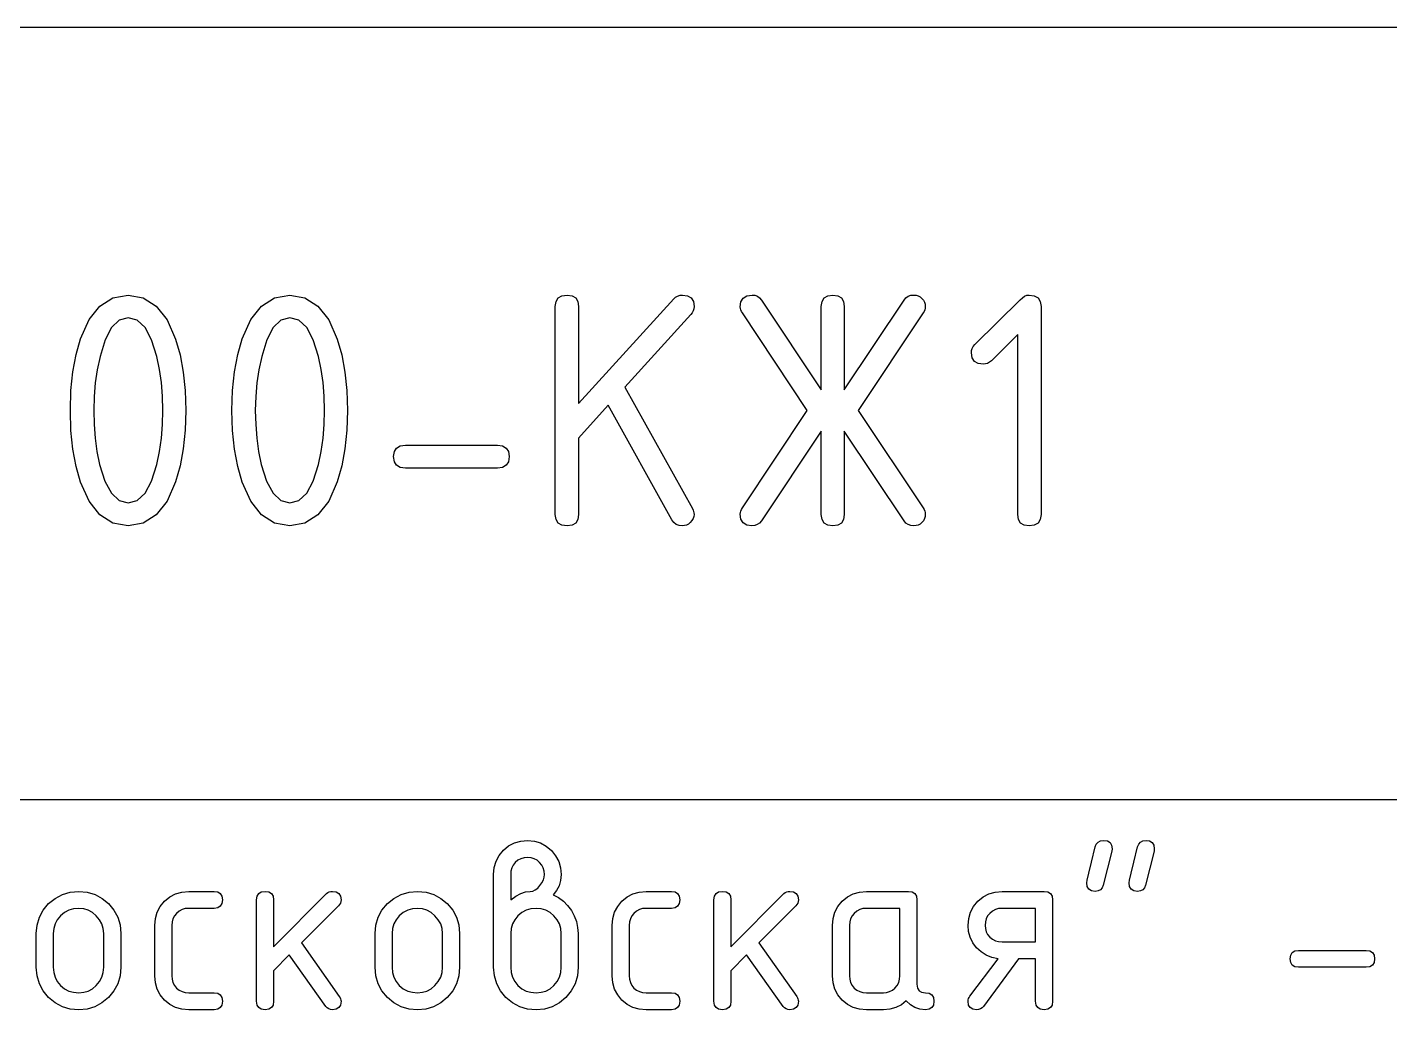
# Model space of a CAD drawing. Header units: millimetres. Extents: x 1 to 1188, y 1 to 840.
# Drawn here: x 1148.96 to 1166.66, y 47.95 to 60.71 of the extents above; entities that cross this region are included whole.
import ezdxf

# ---------------------------------------------------------------- set-up
doc = ezdxf.new("R2010")
doc.units = ezdxf.units.MM
doc.layers.add('GEOMETRY', color=7, linetype='Continuous')
doc.layers.add('TEXT_OUTLINE', color=7, linetype='Continuous')

msp = doc.modelspace()

# ---------------------------------------------------------------- linework, layer by layer
at = {"layer": 'GEOMETRY'}
for points in [[(999.815, 60.714), (1184.79, 60.714)], [(1156.125, 57.086), (1156.125, 55.824), (1157.359, 57.185)], [(1158.499, 57.169), (1159.276, 56.005), (1159.276, 57.086)], [(1159.574, 57.086), (1159.574, 56.005), (1160.351, 57.169)], [(1161.269, 56.59), (1161.859, 57.174)], [(1155.821, 54.385), (1155.821, 57.086)], [(1157.58, 56.981), (1156.725, 56.039), (1157.602, 54.462)], [(1158.251, 54.468), (1159.094, 55.735), (1158.251, 57.003)], [(1160.599, 57.003), (1159.756, 55.735), (1160.599, 54.468)], [(1162.129, 57.086), (1162.129, 54.385)], [(1161.826, 56.722), (1161.484, 56.38)], [(1161.826, 54.385), (1161.826, 56.722)], [(1156.51, 55.802), (1156.125, 55.377), (1156.125, 54.385)], [(1157.337, 54.313), (1156.51, 55.802)], [(1159.276, 55.465), (1158.499, 54.302)], [(1159.276, 54.385), (1159.276, 55.465)], [(1160.351, 54.302), (1159.574, 55.465), (1159.574, 54.385)], [(1153.877, 55.283), (1155.073, 55.283)], [(1155.073, 54.986), (1153.877, 54.986)], [(999.815, 50.68), (1064.776, 50.68), (1184.79, 50.68)], [(1163.047, 50.011), (1162.937, 49.57)], [(1163.598, 50.039), (1163.598, 50.011), (1163.488, 49.57)], [(1155.021, 48.501), (1155.021, 49.708)], [(1155.242, 49.708), (1155.242, 49.377)], [(1151.062, 49.487), (1151.393, 49.487)], [(1151.942, 48.06), (1151.942, 49.377)], [(1152.163, 48.765), (1152.852, 49.46)], [(1152.163, 49.377), (1152.163, 48.765)], [(1157.002, 49.487), (1157.332, 49.487)], [(1157.882, 48.06), (1157.882, 49.377)], [(1158.102, 48.765), (1158.791, 49.46)], [(1158.102, 49.377), (1158.102, 48.765)], [(1159.862, 49.487), (1160.408, 49.487)], [(1160.518, 49.377), (1160.518, 48.28)], [(1161.623, 49.487), (1162.169, 49.487)], [(1162.279, 49.377), (1162.279, 48.06)], [(1151.393, 49.267), (1151.062, 49.267)], [(1153.006, 49.3), (1152.527, 48.82), (1153.017, 48.12)], [(1157.332, 49.267), (1157.002, 49.267)], [(1158.945, 49.3), (1158.466, 48.82), (1158.956, 48.12)], [(1160.297, 49.267), (1159.862, 49.267)], [(1160.297, 48.391), (1160.297, 49.267)], [(1161.623, 48.831), (1162.059, 48.831), (1162.059, 49.267), (1161.623, 49.267)], [(1150.622, 48.391), (1150.622, 49.046)], [(1150.842, 49.046), (1150.842, 48.391)], [(1156.561, 48.391), (1156.561, 49.046)], [(1156.781, 49.046), (1156.781, 48.391)], [(1159.421, 48.391), (1159.421, 49.046)], [(1159.641, 49.046), (1159.641, 48.391)], [(1149.082, 48.501), (1149.082, 48.942)], [(1149.303, 48.942), (1149.303, 48.501)], [(1149.959, 48.501), (1149.959, 48.942)], [(1150.179, 48.942), (1150.179, 48.501)], [(1153.482, 48.501), (1153.482, 48.942)], [(1153.702, 48.942), (1153.702, 48.501)], [(1154.358, 48.501), (1154.358, 48.942)], [(1154.579, 48.942), (1154.579, 48.501)], [(1155.242, 48.942), (1155.242, 48.501)], [(1155.898, 48.501), (1155.898, 48.942)], [(1156.118, 48.942), (1156.118, 48.501)], [(1152.841, 47.994), (1152.367, 48.661), (1152.163, 48.457), (1152.163, 48.06)], [(1158.78, 47.994), (1158.306, 48.661), (1158.102, 48.457), (1158.102, 48.06)], [(1165.474, 48.721), (1166.351, 48.721)], [(1161.204, 48.126), (1161.573, 48.611)], [(1162.059, 48.06), (1162.059, 48.611), (1161.838, 48.611), (1161.381, 47.994)], [(1166.351, 48.501), (1165.474, 48.501)], [(1151.062, 48.17), (1151.393, 48.17)], [(1157.002, 48.17), (1157.332, 48.17)], [(1159.862, 48.17), (1160.082, 48.17)], [(1151.393, 47.95), (1151.062, 47.95)], [(1157.332, 47.95), (1157.002, 47.95)], [(1160.082, 47.95), (1159.862, 47.95)]]:
    msp.add_lwpolyline(points, dxfattribs=at)
at = {"layer": 'TEXT_OUTLINE'}
for points in [[(1149.656, 56.667), (1149.767, 56.915), (1149.907, 57.092), (1150.075, 57.199), (1150.274, 57.235)], [(1150.274, 57.235), (1150.471, 57.199), (1150.64, 57.091), (1150.78, 56.912), (1150.891, 56.661)], [(1151.755, 56.667), (1151.866, 56.915), (1152.006, 57.092), (1152.175, 57.199), (1152.373, 57.235)], [(1152.373, 57.235), (1152.57, 57.199), (1152.739, 57.091), (1152.879, 56.912), (1152.99, 56.661)], [(1155.821, 57.086), (1155.831, 57.151), (1155.86, 57.197), (1155.908, 57.225), (1155.976, 57.235)], [(1155.976, 57.235), (1156.041, 57.225), (1156.087, 57.197), (1156.115, 57.151), (1156.125, 57.086)], [(1157.359, 57.185), (1157.383, 57.207), (1157.41, 57.222), (1157.441, 57.232), (1157.475, 57.235)], [(1157.475, 57.235), (1157.54, 57.225), (1157.587, 57.197), (1157.615, 57.151), (1157.624, 57.086)], [(1158.223, 57.08), (1158.233, 57.147), (1158.262, 57.196), (1158.31, 57.225), (1158.377, 57.235)], [(1158.377, 57.235), (1158.414, 57.231), (1158.446, 57.218), (1158.474, 57.197), (1158.499, 57.169)], [(1159.276, 57.086), (1159.285, 57.151), (1159.313, 57.197), (1159.36, 57.225), (1159.425, 57.235)], [(1159.425, 57.235), (1159.49, 57.225), (1159.536, 57.197), (1159.564, 57.151), (1159.574, 57.086)], [(1160.351, 57.169), (1160.375, 57.197), (1160.404, 57.218), (1160.439, 57.231), (1160.478, 57.235)], [(1160.478, 57.235), (1160.507, 57.232), (1160.534, 57.223), (1160.559, 57.21), (1160.582, 57.191)], [(1160.582, 57.191), (1160.601, 57.167), (1160.615, 57.142), (1160.624, 57.115), (1160.626, 57.086)], [(1161.859, 57.174), (1161.887, 57.2), (1161.915, 57.219), (1161.944, 57.231), (1161.975, 57.235)], [(1161.975, 57.235), (1162.042, 57.225), (1162.09, 57.197), (1162.119, 57.151), (1162.129, 57.086)], [(1157.624, 57.086), (1157.621, 57.056), (1157.613, 57.029), (1157.599, 57.004), (1157.58, 56.981)], [(1158.251, 57.003), (1158.238, 57.022), (1158.23, 57.041), (1158.225, 57.061), (1158.223, 57.08)], [(1160.626, 57.086), (1160.625, 57.064), (1160.619, 57.042), (1160.611, 57.022), (1160.599, 57.003)], [(1150.274, 56.937), (1150.158, 56.906), (1150.059, 56.811), (1149.976, 56.654), (1149.91, 56.435)], [(1150.649, 56.435), (1150.579, 56.654), (1150.494, 56.811), (1150.392, 56.906), (1150.274, 56.937)], [(1152.373, 56.937), (1152.257, 56.906), (1152.158, 56.811), (1152.075, 56.654), (1152.009, 56.435)], [(1152.748, 56.435), (1152.678, 56.654), (1152.593, 56.811), (1152.491, 56.906), (1152.373, 56.937)], [(1149.524, 55.735), (1149.532, 55.996), (1149.557, 56.238), (1149.598, 56.461), (1149.656, 56.667)], [(1150.891, 56.661), (1150.949, 56.456), (1150.99, 56.234), (1151.015, 55.993), (1151.023, 55.735)], [(1151.623, 55.735), (1151.631, 55.996), (1151.656, 56.238), (1151.698, 56.461), (1151.755, 56.667)], [(1152.99, 56.661), (1153.048, 56.456), (1153.089, 56.234), (1153.114, 55.993), (1153.122, 55.735)], [(1161.225, 56.485), (1161.228, 56.514), (1161.236, 56.541), (1161.25, 56.566), (1161.269, 56.59)], [(1161.38, 56.336), (1161.312, 56.345), (1161.264, 56.373), (1161.235, 56.42), (1161.225, 56.485)], [(1149.91, 56.435), (1149.874, 56.265), (1149.848, 56.092), (1149.832, 55.915), (1149.827, 55.735)], [(1150.726, 55.735), (1150.721, 55.919), (1150.706, 56.097), (1150.682, 56.269), (1150.649, 56.435)], [(1152.009, 56.435), (1151.973, 56.265), (1151.947, 56.092), (1151.932, 55.915), (1151.926, 55.735)], [(1152.825, 55.735), (1152.82, 55.919), (1152.805, 56.097), (1152.781, 56.269), (1152.748, 56.435)], [(1161.484, 56.38), (1161.461, 56.361), (1161.436, 56.347), (1161.409, 56.339), (1161.38, 56.336)], [(1149.656, 54.804), (1149.598, 55.008), (1149.557, 55.232), (1149.532, 55.474), (1149.524, 55.735)], [(1149.827, 55.735), (1149.832, 55.553), (1149.846, 55.376), (1149.87, 55.203), (1149.904, 55.035)], [(1150.649, 55.035), (1150.682, 55.203), (1150.706, 55.376), (1150.721, 55.553), (1150.726, 55.735)], [(1151.023, 55.735), (1151.015, 55.477), (1150.99, 55.236), (1150.949, 55.014), (1150.891, 54.809)], [(1151.755, 54.804), (1151.698, 55.008), (1151.656, 55.232), (1151.631, 55.474), (1151.623, 55.735)], [(1151.926, 55.735), (1151.931, 55.553), (1151.945, 55.376), (1151.969, 55.203), (1152.004, 55.035)], [(1152.748, 55.035), (1152.781, 55.203), (1152.805, 55.376), (1152.82, 55.553), (1152.825, 55.735)], [(1153.122, 55.735), (1153.114, 55.477), (1153.089, 55.236), (1153.048, 55.014), (1152.99, 54.809)], [(1153.722, 55.135), (1153.732, 55.2), (1153.761, 55.246), (1153.809, 55.274), (1153.877, 55.283)], [(1155.073, 55.283), (1155.138, 55.274), (1155.184, 55.246), (1155.212, 55.2), (1155.222, 55.135)], [(1149.904, 55.035), (1149.973, 54.816), (1150.057, 54.659), (1150.157, 54.565), (1150.274, 54.534)], [(1150.274, 54.534), (1150.392, 54.565), (1150.494, 54.659), (1150.579, 54.816), (1150.649, 55.035)], [(1152.004, 55.035), (1152.072, 54.816), (1152.156, 54.659), (1152.257, 54.565), (1152.373, 54.534)], [(1152.373, 54.534), (1152.491, 54.565), (1152.593, 54.659), (1152.678, 54.816), (1152.748, 55.035)], [(1153.877, 54.986), (1153.809, 54.995), (1153.761, 55.023), (1153.732, 55.069), (1153.722, 55.135)], [(1155.222, 55.135), (1155.212, 55.069), (1155.184, 55.023), (1155.138, 54.995), (1155.073, 54.986)], [(1150.274, 54.236), (1150.075, 54.271), (1149.907, 54.378), (1149.767, 54.555), (1149.656, 54.804)], [(1150.891, 54.809), (1150.78, 54.558), (1150.64, 54.379), (1150.471, 54.272), (1150.274, 54.236)], [(1152.373, 54.236), (1152.175, 54.271), (1152.006, 54.378), (1151.866, 54.555), (1151.755, 54.804)], [(1152.99, 54.809), (1152.879, 54.558), (1152.739, 54.379), (1152.57, 54.272), (1152.373, 54.236)], [(1155.976, 54.236), (1155.908, 54.245), (1155.86, 54.273), (1155.831, 54.32), (1155.821, 54.385)], [(1156.125, 54.385), (1156.115, 54.32), (1156.087, 54.273), (1156.041, 54.245), (1155.976, 54.236)], [(1157.624, 54.385), (1157.621, 54.357), (1157.612, 54.331), (1157.596, 54.305), (1157.574, 54.28)], [(1157.602, 54.462), (1157.611, 54.442), (1157.618, 54.423), (1157.622, 54.404), (1157.624, 54.385)], [(1158.223, 54.39), (1158.225, 54.409), (1158.23, 54.428), (1158.238, 54.448), (1158.251, 54.468)], [(1158.372, 54.236), (1158.307, 54.246), (1158.26, 54.274), (1158.232, 54.323), (1158.223, 54.39)], [(1159.425, 54.236), (1159.36, 54.245), (1159.313, 54.273), (1159.285, 54.32), (1159.276, 54.385)], [(1159.574, 54.385), (1159.564, 54.32), (1159.536, 54.273), (1159.49, 54.245), (1159.425, 54.236)], [(1160.626, 54.39), (1160.624, 54.359), (1160.615, 54.33), (1160.601, 54.303), (1160.582, 54.28)], [(1160.599, 54.468), (1160.611, 54.448), (1160.619, 54.428), (1160.625, 54.409), (1160.626, 54.39)], [(1161.975, 54.236), (1161.91, 54.245), (1161.863, 54.273), (1161.835, 54.32), (1161.826, 54.385)], [(1162.129, 54.385), (1162.119, 54.32), (1162.09, 54.273), (1162.042, 54.245), (1161.975, 54.236)], [(1157.475, 54.236), (1157.431, 54.241), (1157.393, 54.255), (1157.362, 54.279), (1157.337, 54.313)], [(1157.574, 54.28), (1157.551, 54.26), (1157.527, 54.247), (1157.501, 54.239), (1157.475, 54.236)], [(1158.499, 54.302), (1158.474, 54.273), (1158.445, 54.253), (1158.411, 54.24), (1158.372, 54.236)], [(1160.478, 54.236), (1160.439, 54.24), (1160.404, 54.253), (1160.375, 54.273), (1160.351, 54.302)], [(1160.582, 54.28), (1160.559, 54.26), (1160.534, 54.247), (1160.507, 54.239), (1160.478, 54.236)], [(1155.148, 50.022), (1155.215, 50.077), (1155.29, 50.117), (1155.372, 50.141), (1155.462, 50.149)], [(1155.462, 50.149), (1155.55, 50.141), (1155.63, 50.116), (1155.704, 50.074), (1155.771, 50.017)], [(1162.832, 50.066), (1162.847, 50.102), (1162.87, 50.128), (1162.902, 50.144), (1162.943, 50.149)], [(1162.943, 50.149), (1162.991, 50.142), (1163.025, 50.121), (1163.046, 50.087), (1163.053, 50.039)], [(1163.383, 50.066), (1163.398, 50.102), (1163.422, 50.128), (1163.453, 50.144), (1163.494, 50.149)], [(1163.494, 50.149), (1163.539, 50.142), (1163.572, 50.121), (1163.592, 50.087), (1163.598, 50.039)], [(1155.021, 49.708), (1155.029, 49.797), (1155.053, 49.879), (1155.092, 49.954), (1155.148, 50.022)], [(1155.462, 49.928), (1155.417, 49.924), (1155.375, 49.912), (1155.337, 49.891), (1155.302, 49.862)], [(1155.617, 49.862), (1155.584, 49.891), (1155.547, 49.912), (1155.507, 49.924), (1155.462, 49.928)], [(1155.771, 50.017), (1155.826, 49.949), (1155.866, 49.876), (1155.89, 49.795), (1155.898, 49.708)], [(1162.722, 49.598), (1162.729, 49.633), (1162.749, 49.723), (1162.784, 49.867), (1162.832, 50.066)], [(1163.053, 50.039), (1163.052, 50.032), (1163.051, 50.026), (1163.049, 50.019), (1163.047, 50.011)], [(1163.273, 49.598), (1163.28, 49.633), (1163.3, 49.723), (1163.335, 49.867), (1163.383, 50.066)], [(1155.302, 49.862), (1155.275, 49.829), (1155.257, 49.793), (1155.245, 49.752), (1155.242, 49.708)], [(1155.683, 49.708), (1155.679, 49.752), (1155.666, 49.793), (1155.645, 49.829), (1155.617, 49.862)], [(1155.495, 49.487), (1155.53, 49.492), (1155.562, 49.506), (1155.593, 49.53), (1155.622, 49.565)], [(1155.622, 49.565), (1155.648, 49.6), (1155.667, 49.636), (1155.679, 49.672), (1155.683, 49.708)], [(1155.898, 49.708), (1155.891, 49.629), (1155.871, 49.559), (1155.838, 49.497), (1155.793, 49.443)], [(1162.832, 49.487), (1162.784, 49.494), (1162.749, 49.515), (1162.729, 49.549), (1162.722, 49.598)], [(1162.937, 49.57), (1162.924, 49.534), (1162.902, 49.508), (1162.872, 49.493), (1162.832, 49.487)], [(1163.383, 49.487), (1163.335, 49.494), (1163.3, 49.515), (1163.28, 49.549), (1163.273, 49.598)], [(1163.488, 49.57), (1163.473, 49.534), (1163.451, 49.508), (1163.421, 49.493), (1163.383, 49.487)], [(1149.242, 49.328), (1149.326, 49.397), (1149.42, 49.447), (1149.522, 49.477), (1149.633, 49.487)], [(1149.633, 49.487), (1149.744, 49.477), (1149.845, 49.447), (1149.937, 49.397), (1150.019, 49.328)], [(1150.748, 49.361), (1150.815, 49.416), (1150.89, 49.456), (1150.972, 49.479), (1151.062, 49.487)], [(1151.393, 49.487), (1151.439, 49.48), (1151.471, 49.46), (1151.491, 49.425), (1151.498, 49.377)], [(1151.498, 49.377), (1151.491, 49.329), (1151.471, 49.294), (1151.439, 49.274), (1151.393, 49.267)], [(1151.942, 49.377), (1151.949, 49.425), (1151.97, 49.46), (1152.004, 49.48), (1152.053, 49.487)], [(1152.053, 49.487), (1152.101, 49.48), (1152.135, 49.46), (1152.156, 49.425), (1152.163, 49.377)], [(1152.852, 49.46), (1152.869, 49.472), (1152.887, 49.48), (1152.907, 49.486), (1152.929, 49.487)], [(1152.929, 49.487), (1152.977, 49.48), (1153.012, 49.46), (1153.032, 49.425), (1153.039, 49.377)], [(1153.039, 49.377), (1153.037, 49.355), (1153.031, 49.336), (1153.021, 49.317), (1153.006, 49.3)], [(1153.642, 49.328), (1153.726, 49.397), (1153.819, 49.447), (1153.922, 49.477), (1154.033, 49.487)], [(1154.033, 49.487), (1154.144, 49.477), (1154.245, 49.447), (1154.337, 49.397), (1154.419, 49.328)], [(1155.242, 49.377), (1155.309, 49.425), (1155.374, 49.46), (1155.436, 49.48), (1155.495, 49.487)], [(1155.793, 49.443), (1155.863, 49.407), (1155.926, 49.362), (1155.982, 49.306), (1156.03, 49.239)], [(1156.687, 49.361), (1156.754, 49.416), (1156.829, 49.456), (1156.911, 49.479), (1157.002, 49.487)], [(1157.332, 49.487), (1157.378, 49.48), (1157.41, 49.46), (1157.43, 49.425), (1157.437, 49.377)], [(1157.437, 49.377), (1157.43, 49.329), (1157.41, 49.294), (1157.378, 49.274), (1157.332, 49.267)], [(1157.882, 49.377), (1157.888, 49.425), (1157.909, 49.46), (1157.943, 49.48), (1157.992, 49.487)], [(1157.992, 49.487), (1158.04, 49.48), (1158.074, 49.46), (1158.095, 49.425), (1158.102, 49.377)], [(1158.791, 49.46), (1158.808, 49.472), (1158.827, 49.48), (1158.846, 49.486), (1158.868, 49.487)], [(1158.868, 49.487), (1158.916, 49.48), (1158.951, 49.46), (1158.971, 49.425), (1158.978, 49.377)], [(1158.978, 49.377), (1158.976, 49.355), (1158.97, 49.336), (1158.96, 49.317), (1158.945, 49.3)], [(1159.548, 49.361), (1159.615, 49.416), (1159.689, 49.456), (1159.772, 49.479), (1159.862, 49.487)], [(1160.408, 49.487), (1160.456, 49.48), (1160.49, 49.46), (1160.511, 49.425), (1160.518, 49.377)], [(1161.309, 49.361), (1161.376, 49.416), (1161.45, 49.456), (1161.533, 49.479), (1161.623, 49.487)], [(1162.169, 49.487), (1162.217, 49.48), (1162.251, 49.46), (1162.272, 49.425), (1162.279, 49.377)], [(1149.082, 48.942), (1149.092, 49.05), (1149.122, 49.151), (1149.172, 49.243), (1149.242, 49.328)], [(1149.633, 49.267), (1149.567, 49.261), (1149.505, 49.242), (1149.448, 49.211), (1149.396, 49.168)], [(1149.859, 49.168), (1149.81, 49.211), (1149.756, 49.242), (1149.697, 49.261), (1149.633, 49.267)], [(1150.019, 49.328), (1150.089, 49.245), (1150.139, 49.154), (1150.169, 49.053), (1150.179, 48.942)], [(1150.622, 49.046), (1150.629, 49.136), (1150.653, 49.218), (1150.692, 49.293), (1150.748, 49.361)], [(1150.903, 49.201), (1150.876, 49.168), (1150.857, 49.131), (1150.846, 49.091), (1150.842, 49.046)], [(1151.062, 49.267), (1151.017, 49.263), (1150.975, 49.25), (1150.937, 49.23), (1150.903, 49.201)], [(1153.482, 48.942), (1153.492, 49.05), (1153.521, 49.151), (1153.571, 49.243), (1153.642, 49.328)], [(1154.033, 49.267), (1153.966, 49.261), (1153.905, 49.242), (1153.848, 49.211), (1153.796, 49.168)], [(1154.259, 49.168), (1154.209, 49.211), (1154.155, 49.242), (1154.097, 49.261), (1154.033, 49.267)], [(1154.419, 49.328), (1154.489, 49.245), (1154.539, 49.154), (1154.569, 49.053), (1154.579, 48.942)], [(1155.572, 49.267), (1155.506, 49.261), (1155.444, 49.242), (1155.387, 49.211), (1155.335, 49.168)], [(1155.804, 49.168), (1155.754, 49.211), (1155.699, 49.242), (1155.638, 49.261), (1155.572, 49.267)], [(1156.03, 49.239), (1156.068, 49.169), (1156.096, 49.096), (1156.112, 49.02), (1156.118, 48.942)], [(1156.561, 49.046), (1156.568, 49.136), (1156.592, 49.218), (1156.632, 49.293), (1156.687, 49.361)], [(1156.842, 49.201), (1156.815, 49.168), (1156.796, 49.131), (1156.785, 49.091), (1156.781, 49.046)], [(1157.002, 49.267), (1156.956, 49.263), (1156.914, 49.25), (1156.876, 49.23), (1156.842, 49.201)], [(1159.421, 49.046), (1159.429, 49.136), (1159.452, 49.218), (1159.492, 49.293), (1159.548, 49.361)], [(1159.702, 49.201), (1159.675, 49.168), (1159.656, 49.131), (1159.645, 49.091), (1159.641, 49.046)], [(1159.862, 49.267), (1159.816, 49.263), (1159.775, 49.25), (1159.737, 49.23), (1159.702, 49.201)], [(1161.182, 49.046), (1161.19, 49.136), (1161.213, 49.218), (1161.253, 49.293), (1161.309, 49.361)], [(1161.463, 49.201), (1161.436, 49.168), (1161.417, 49.131), (1161.406, 49.091), (1161.403, 49.046)], [(1161.623, 49.267), (1161.578, 49.263), (1161.536, 49.25), (1161.498, 49.23), (1161.463, 49.201)], [(1149.396, 49.168), (1149.355, 49.118), (1149.326, 49.064), (1149.308, 49.005), (1149.303, 48.942)], [(1149.959, 48.942), (1149.952, 49.005), (1149.934, 49.064), (1149.903, 49.118), (1149.859, 49.168)], [(1153.796, 49.168), (1153.755, 49.118), (1153.725, 49.064), (1153.708, 49.005), (1153.702, 48.942)], [(1154.358, 48.942), (1154.352, 49.005), (1154.333, 49.064), (1154.302, 49.118), (1154.259, 49.168)], [(1155.335, 49.168), (1155.294, 49.118), (1155.265, 49.064), (1155.247, 49.005), (1155.242, 48.942)], [(1155.898, 48.942), (1155.892, 49.005), (1155.874, 49.064), (1155.845, 49.118), (1155.804, 49.168)], [(1161.292, 48.754), (1161.244, 48.82), (1161.209, 48.891), (1161.189, 48.966), (1161.182, 49.046)], [(1161.403, 49.046), (1161.406, 49.004), (1161.417, 48.964), (1161.436, 48.927), (1161.463, 48.892)], [(1161.463, 48.892), (1161.498, 48.865), (1161.536, 48.846), (1161.578, 48.835), (1161.623, 48.831)], [(1161.573, 48.611), (1161.492, 48.628), (1161.417, 48.657), (1161.351, 48.7), (1161.292, 48.754)], [(1165.364, 48.611), (1165.371, 48.659), (1165.391, 48.694), (1165.426, 48.714), (1165.474, 48.721)], [(1166.351, 48.721), (1166.399, 48.714), (1166.433, 48.694), (1166.454, 48.659), (1166.461, 48.611)], [(1149.242, 48.109), (1149.172, 48.194), (1149.122, 48.287), (1149.092, 48.389), (1149.082, 48.501)], [(1149.303, 48.501), (1149.308, 48.434), (1149.326, 48.372), (1149.355, 48.316), (1149.396, 48.264)], [(1149.859, 48.264), (1149.903, 48.316), (1149.934, 48.372), (1149.952, 48.434), (1149.959, 48.501)], [(1150.179, 48.501), (1150.169, 48.389), (1150.139, 48.287), (1150.089, 48.194), (1150.019, 48.109)], [(1153.642, 48.109), (1153.571, 48.194), (1153.521, 48.287), (1153.492, 48.389), (1153.482, 48.501)], [(1153.702, 48.501), (1153.708, 48.434), (1153.725, 48.372), (1153.755, 48.316), (1153.796, 48.264)], [(1154.259, 48.264), (1154.302, 48.316), (1154.333, 48.372), (1154.352, 48.434), (1154.358, 48.501)], [(1154.579, 48.501), (1154.569, 48.389), (1154.539, 48.287), (1154.489, 48.194), (1154.419, 48.109)], [(1155.181, 48.109), (1155.111, 48.194), (1155.061, 48.287), (1155.031, 48.389), (1155.021, 48.501)], [(1155.242, 48.501), (1155.247, 48.434), (1155.265, 48.372), (1155.294, 48.316), (1155.335, 48.264)], [(1155.804, 48.264), (1155.845, 48.316), (1155.874, 48.372), (1155.892, 48.434), (1155.898, 48.501)], [(1156.118, 48.501), (1156.108, 48.389), (1156.078, 48.287), (1156.028, 48.194), (1155.958, 48.109)], [(1165.474, 48.501), (1165.426, 48.508), (1165.391, 48.528), (1165.371, 48.562), (1165.364, 48.611)], [(1166.461, 48.611), (1166.454, 48.562), (1166.433, 48.528), (1166.399, 48.508), (1166.351, 48.501)], [(1150.748, 48.076), (1150.692, 48.143), (1150.653, 48.218), (1150.629, 48.3), (1150.622, 48.391)], [(1150.842, 48.391), (1150.846, 48.345), (1150.857, 48.303), (1150.876, 48.265), (1150.903, 48.231)], [(1156.687, 48.076), (1156.632, 48.143), (1156.592, 48.218), (1156.568, 48.3), (1156.561, 48.391)], [(1156.781, 48.391), (1156.785, 48.345), (1156.796, 48.303), (1156.815, 48.265), (1156.842, 48.231)], [(1159.548, 48.076), (1159.492, 48.143), (1159.452, 48.218), (1159.429, 48.3), (1159.421, 48.391)], [(1159.641, 48.391), (1159.645, 48.345), (1159.656, 48.303), (1159.675, 48.265), (1159.702, 48.231)], [(1160.231, 48.231), (1160.26, 48.265), (1160.281, 48.303), (1160.293, 48.345), (1160.297, 48.391)], [(1149.396, 48.264), (1149.448, 48.222), (1149.505, 48.193), (1149.567, 48.176), (1149.633, 48.17)], [(1149.633, 48.17), (1149.697, 48.176), (1149.756, 48.193), (1149.81, 48.222), (1149.859, 48.264)], [(1150.903, 48.231), (1150.937, 48.204), (1150.975, 48.185), (1151.017, 48.174), (1151.062, 48.17)], [(1151.393, 48.17), (1151.439, 48.163), (1151.471, 48.142), (1151.491, 48.108), (1151.498, 48.06)], [(1153.796, 48.264), (1153.848, 48.222), (1153.905, 48.193), (1153.966, 48.176), (1154.033, 48.17)], [(1154.033, 48.17), (1154.097, 48.176), (1154.155, 48.193), (1154.209, 48.222), (1154.259, 48.264)], [(1155.335, 48.264), (1155.387, 48.222), (1155.444, 48.193), (1155.506, 48.176), (1155.572, 48.17)], [(1155.572, 48.17), (1155.638, 48.176), (1155.699, 48.193), (1155.754, 48.222), (1155.804, 48.264)], [(1156.842, 48.231), (1156.876, 48.204), (1156.914, 48.185), (1156.956, 48.174), (1157.002, 48.17)], [(1157.332, 48.17), (1157.378, 48.163), (1157.41, 48.142), (1157.43, 48.108), (1157.437, 48.06)], [(1159.702, 48.231), (1159.737, 48.204), (1159.775, 48.185), (1159.816, 48.174), (1159.862, 48.17)], [(1160.082, 48.17), (1160.124, 48.174), (1160.163, 48.185), (1160.199, 48.204), (1160.231, 48.231)], [(1160.518, 48.28), (1160.525, 48.232), (1160.545, 48.197), (1160.579, 48.177), (1160.628, 48.17)], [(1160.628, 48.17), (1160.676, 48.163), (1160.711, 48.142), (1160.731, 48.108), (1160.738, 48.06)], [(1161.182, 48.06), (1161.183, 48.078), (1161.187, 48.095), (1161.194, 48.111), (1161.204, 48.126)], [(1149.633, 47.95), (1149.522, 47.959), (1149.42, 47.989), (1149.326, 48.039), (1149.242, 48.109)], [(1150.019, 48.109), (1149.935, 48.039), (1149.842, 47.989), (1149.742, 47.959), (1149.633, 47.95)], [(1151.062, 47.95), (1150.972, 47.957), (1150.89, 47.981), (1150.815, 48.02), (1150.748, 48.076)], [(1151.498, 48.06), (1151.491, 48.011), (1151.471, 47.977), (1151.439, 47.956), (1151.393, 47.95)], [(1152.053, 47.95), (1152.004, 47.956), (1151.97, 47.977), (1151.949, 48.011), (1151.942, 48.06)], [(1152.163, 48.06), (1152.156, 48.011), (1152.135, 47.977), (1152.101, 47.956), (1152.053, 47.95)], [(1152.929, 47.95), (1152.903, 47.952), (1152.879, 47.96), (1152.859, 47.974), (1152.841, 47.994)], [(1153.039, 48.06), (1153.032, 48.011), (1153.012, 47.977), (1152.977, 47.956), (1152.929, 47.95)], [(1153.017, 48.12), (1153.027, 48.106), (1153.034, 48.091), (1153.038, 48.076), (1153.039, 48.06)], [(1154.033, 47.95), (1153.922, 47.959), (1153.819, 47.989), (1153.726, 48.039), (1153.642, 48.109)], [(1154.419, 48.109), (1154.334, 48.039), (1154.242, 47.989), (1154.142, 47.959), (1154.033, 47.95)], [(1155.572, 47.95), (1155.461, 47.959), (1155.359, 47.989), (1155.265, 48.039), (1155.181, 48.109)], [(1155.958, 48.109), (1155.874, 48.039), (1155.781, 47.989), (1155.681, 47.959), (1155.572, 47.95)], [(1157.002, 47.95), (1156.911, 47.957), (1156.829, 47.981), (1156.754, 48.02), (1156.687, 48.076)], [(1157.437, 48.06), (1157.43, 48.011), (1157.41, 47.977), (1157.378, 47.956), (1157.332, 47.95)], [(1157.992, 47.95), (1157.943, 47.956), (1157.909, 47.977), (1157.888, 48.011), (1157.882, 48.06)], [(1158.102, 48.06), (1158.095, 48.011), (1158.074, 47.977), (1158.04, 47.956), (1157.992, 47.95)], [(1158.868, 47.95), (1158.842, 47.952), (1158.818, 47.96), (1158.798, 47.974), (1158.78, 47.994)], [(1158.978, 48.06), (1158.971, 48.011), (1158.951, 47.977), (1158.916, 47.956), (1158.868, 47.95)], [(1158.956, 48.12), (1158.966, 48.106), (1158.973, 48.091), (1158.977, 48.076), (1158.978, 48.06)], [(1159.862, 47.95), (1159.772, 47.957), (1159.689, 47.981), (1159.615, 48.02), (1159.548, 48.076)], [(1160.38, 48.065), (1160.316, 48.015), (1160.245, 47.978), (1160.167, 47.957), (1160.082, 47.95)], [(1160.628, 47.95), (1160.557, 47.957), (1160.492, 47.978), (1160.433, 48.015), (1160.38, 48.065)], [(1160.738, 48.06), (1160.731, 48.011), (1160.711, 47.977), (1160.676, 47.956), (1160.628, 47.95)], [(1161.292, 47.95), (1161.244, 47.956), (1161.209, 47.977), (1161.189, 48.011), (1161.182, 48.06)], [(1161.381, 47.994), (1161.363, 47.974), (1161.342, 47.96), (1161.318, 47.952), (1161.292, 47.95)], [(1162.169, 47.95), (1162.12, 47.956), (1162.086, 47.977), (1162.065, 48.011), (1162.059, 48.06)], [(1162.279, 48.06), (1162.272, 48.011), (1162.251, 47.977), (1162.217, 47.956), (1162.169, 47.95)]]:
    msp.add_lwpolyline(points, dxfattribs=at)

doc.saveas('drawing.dxf')
